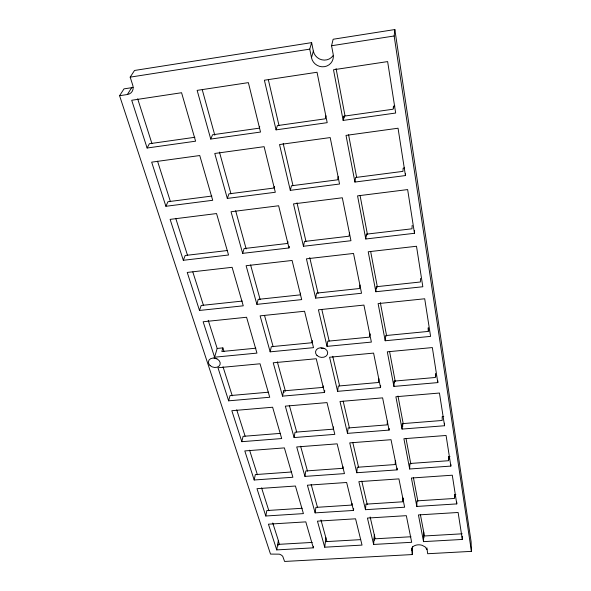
<?xml version="1.0" encoding="UTF-8"?>
<svg xmlns="http://www.w3.org/2000/svg" width="591" height="591" viewBox="0 0 591 591"><rect width="100%" height="100%" fill="white"/><g stroke="black" fill="none" stroke-linecap="round" stroke-linejoin="round"><path stroke-width="0.89" d="M437.813 382.599L432.339 347.574L387.312 351.808L393.916 386.425L437.813 382.599L437.82 380.781M412.57 546.727L412.341 554.557L284.589 561.45L282.793 556.441A5.999 3.938 9.5 0 0 279.299 554.159L270.515 554.092L119.581 95.712L127.361 94.523A8.954 7.565 39.6 0 0 132.776 85.267L130.183 77.14L134.519 70.469L311.642 42.626L309.743 49.142L311.487 57.711A11.17 10.719 30.9 0 0 324.429 66.68A11.17 10.719 30.9 0 0 333.191 54.365L331.558 45.743L333.147 39.25L394.847 29.55L471.108 541.718L471.419 551.366L427.662 553.73L426.909 547.857M462.258 536.222L462.332 539.443L423.533 541.629L423.703 532.063M456.747 502.173L456.777 503.909L416.818 506.435L416.965 500.873L454.486 498.457L454.427 494.512L455.875 494.416M420.489 278.45L420.386 281.996L376.319 286.716L375.846 291.74L422.831 286.753L416.5 246.262L368.223 251.773L375.846 291.74M412.341 554.557L411.558 548.707M450.844 464.363L450.859 466.085L409.674 468.995L409.866 463.492L448.539 460.714L448.503 456.813L450.002 456.703M414.476 233.297L407.642 189.578L357.555 195.865L365.785 238.986L414.476 233.297L414.587 230.564M412.156 225.4L412.001 228.798L366.346 234.169L365.785 238.986M444.543 423.2L444.558 425.734L402.057 429.073L402.308 423.651L442.201 420.474L442.194 416.625L443.738 416.5M397.108 469.882L391.028 439.704L349.739 442.873L356.765 472.734L397.108 469.882L397.189 468.175M393.916 386.425L394.234 381.106L435.427 377.479L435.449 373.704L435.855 376.297M405.448 175.571L398.046 128.225L346.016 135.391L354.918 182.05L405.448 175.571L405.552 173.843M389.092 430.093L382.606 397.869L340.002 401.496L347.501 433.366L389.092 430.093L389.196 428.416M387.4 421.036L387.149 424.863L348.106 427.973L347.501 433.366M373.645 544.444L367.432 518.071L406.327 515.67L411.691 542.294L373.645 544.444L374.317 534.936L370.136 516.985M385.199 340.756L378.114 303.611L424.707 298.773L430.588 336.39L385.199 340.756L385.591 335.57L428.172 331.433L428.231 327.761L428.77 331.182M380.538 387.593L373.593 353.1L329.586 357.237L337.609 391.338L380.538 387.593L380.678 385.783M378.883 378.735L378.587 382.488L338.296 386.041L337.609 391.338M365.467 509.693L358.863 481.65L398.918 478.887L404.621 507.211L365.467 509.693L365.918 504.16L402.693 501.796L402.863 497.866L403.372 500.4M394.869 106.025L393.436 106.232L393.163 109.209L343.947 116.176L343.157 120.416L395.675 113.029L387.63 61.59L333.494 69.768L343.157 120.416M356.765 472.734L357.289 467.267L395.172 464.548L395.372 460.662L395.734 462.458M353.514 510.447L346.644 482.492L307.401 485.204L315.136 512.877L353.514 510.447L353.677 508.733M352.088 503.502L351.94 505.061L315.889 507.388L315.136 512.877M471.419 551.366L394.16 35.977L394.847 29.55M343.068 466.757L342.891 468.301L305.791 470.968L304.949 476.405L344.464 473.605L337.143 443.841L296.719 446.944L304.949 476.405M360.008 284.973L359.594 288.511L316.569 293.121L315.668 298.123L361.537 293.254L353.521 253.45L306.419 258.828L315.668 298.123M324.718 547.2L317.441 521.151L355.568 518.802L362.032 545.094L324.718 547.2L325.87 537.758L320.965 519.984M333.56 426.872L333.265 429.155L295.042 432.206L294.104 437.569L334.816 434.363L327.008 402.597L285.327 406.143L294.104 437.569M313.326 547.842L305.806 521.868L268.425 524.173L276.728 549.903L313.326 547.842L313.54 546.261M349.517 232.817L349.022 236.208L304.483 241.453L303.464 246.262L350.958 240.714L342.315 197.778L293.491 203.902L303.464 246.262M354.918 182.05L355.59 177.492L402.951 171.375L403.165 168.169L404.547 167.984M324.525 392.476L316.229 358.737L273.219 362.785L282.535 396.133L324.525 392.476L324.784 390.673M323.218 385.901L322.989 387.393L283.577 390.865L282.535 396.133M327.022 346.363L318.416 309.802L363.923 305.082L371.377 342.093L327.022 346.363L327.806 341.192L369.427 337.143L369.774 333.487L370.114 335.171M312.388 340.549L312.004 342.736L271.328 346.688L270.161 351.837L313.511 347.663L304.557 311.243L260.114 315.853L270.161 351.837M276.728 549.903L278.346 540.529L272.754 522.983M338.2 176.598L337.631 179.812L291.459 185.773L290.299 190.339L339.544 184.023L330.192 137.57L279.528 144.551L290.299 190.339M265.795 516.002L256.982 488.676L295.434 486.024L303.419 513.616L265.795 516.002L266.829 510.543L302.178 508.267M300.59 293.099L300.235 294.865L258.201 299.371L256.9 304.365L301.698 299.607L292.08 260.461L246.107 265.714L256.9 304.365M254.182 479.995L244.8 450.926L284.389 447.889L292.892 477.255L254.182 479.995L255.319 474.588L291.681 471.98M325.966 115.821L325.301 118.813L277.393 125.602L276.071 129.865L327.192 122.669L317.035 72.257L264.384 80.213L276.071 129.865M289.006 247.947L278.634 205.764L231.037 211.741L242.657 253.354L289.006 247.947L289.383 246.307M241.822 441.684L231.827 410.701L272.621 407.229L281.685 438.544L241.822 441.684L243.078 436.35L280.511 433.366M287.987 241.741L287.581 243.44L244.113 248.552L242.657 253.354M228.643 400.831L217.976 367.742L260.04 363.783L269.732 397.255L228.643 400.831L230.032 395.593L268.602 392.188M311.487 57.711L313.348 51.114L311.642 42.626M274.409 186.424L273.958 188.034L228.939 193.848L227.313 198.413L275.317 192.26L264.111 146.671L214.762 153.468L227.313 198.413M214.57 357.193L203.141 321.763L246.573 317.256L256.952 353.108L214.57 357.193L217.178 348.446L222.873 347.885L221.824 351.505L255.873 348.195M199.499 310.452L187.236 272.436L232.108 267.309L243.256 305.813L199.499 310.452L201.184 305.473L242.251 301.078M259.745 126.666L259.227 128.173L212.561 134.778L210.743 139.062L260.52 132.052L248.375 82.629L197.143 90.371L210.743 139.062M183.313 260.284L170.119 219.379L216.55 213.558L228.547 255.002L183.313 260.284L185.182 255.489L227.616 250.495M165.901 206.289L151.665 162.156L199.751 155.536L212.708 200.29L165.901 206.289L167.97 201.723L211.866 196.049M147.107 148.016L131.704 100.263L181.57 92.728L195.599 141.19L147.107 148.016L149.405 143.724L194.875 137.282M127.361 94.523L131.682 87.69A8.828 7.498 40.2 0 0 133.012 87.357M119.581 95.712L123.999 88.872L131.682 87.69M130.183 77.14L309.743 49.142M331.558 45.743L394.16 35.977M312.247 542.42L277.674 544.407L278.125 545.833M325.39 541.666L360.68 539.635M410.959 536.746L374.037 538.874L374.376 540.329M462.199 533.806L423.629 536.022L423.969 537.803M279.358 544.459L278.346 540.529M426.887 549.6L425.357 547.059L422.166 545.308A7.764 5.179 3.5 0 0 414.454 545.729A7.764 5.179 3.5 0 0 411.506 550.443M137.681 98.808L151.953 143.635M157.553 161.217L170.43 201.649M175.749 218.352L187.502 255.275M192.821 271.971L203.459 305.377M208.217 320.315L217.178 348.446M223.036 366.841L232.248 395.785M236.718 409.822L245.102 436.136M249.572 450.172L257.395 474.736M261.584 487.893L268.846 510.698M222.873 347.885L223.974 351.394M283.577 390.865L284.035 392.535M325.87 537.758L326.867 541.363M202.292 89.884L214.799 135.206M219.453 152.086L230.978 193.855M235.639 210.736L246.181 248.951M250.591 264.945L260.158 299.6M264.569 315.601L273.153 346.703M277.319 361.81L285.416 391.131M289.339 405.352L296.689 432.006M300.62 446.227L307.483 471.108M311.161 484.443L317.537 507.543M268.358 79.807L279.018 125.588M283.2 143.547L293.018 185.737M296.992 202.787L305.975 241.394M309.736 257.55L318.098 293.454M321.859 309.618L329.172 341.037M332.726 356.299L339.626 385.916M343.179 401.178L349.444 428.113M352.79 442.474L358.641 467.607M361.781 481.074L367.21 504.411M374.317 534.936L375.167 538.586M402.057 429.073L395.881 396.738L439.445 393.03L444.558 425.734M409.674 468.995L403.897 438.714L446.079 435.478L450.859 466.085M416.818 506.435L411.395 478.03L452.292 475.208L456.777 503.909M423.533 541.629L418.435 514.924L458.114 512.478L462.332 539.443M336.072 68.549L344.989 115.71M348.587 134.763L356.646 177.396M360.082 195.532L367.454 234.538M370.712 251.773L377.398 287.152M380.316 302.57L386.662 336.131M389.58 351.549L395.239 381.483M397.979 396L403.298 424.116M406.039 438.633L410.841 464.031M413.412 477.639L417.874 501.22M420.445 514.827L424.404 535.756M343.947 116.176L344.28 117.927M366.346 234.169L366.664 235.868M376.319 286.716L376.637 288.408M394.234 381.106L394.559 382.82M402.308 423.651L402.803 426.274M393.436 106.232L393.717 107.998M448.503 456.813L448.931 459.539M454.427 494.512L454.826 497.075M324.134 348.527A6.05 4.802 9 0 1 321.031 348.173M216.882 358.656A5.954 4.573 16 0 1 213.964 357.695M333.014 55.753A11.015 10.608 32.9 0 1 321.844 59.809A11.015 10.608 32.9 0 1 313.348 51.114M316.983 355.457A6.124 4.824 9 0 0 327.355 354.504A6.124 4.824 9 0 0 320.462 347.737A6.124 4.824 9 0 0 316.983 355.457M210.093 365.578A6.021 4.595 15.9 0 0 220.029 364.662A6.021 4.595 15.9 0 0 212.812 358.087A6.021 4.595 15.9 0 0 210.093 365.578"/></g></svg>
